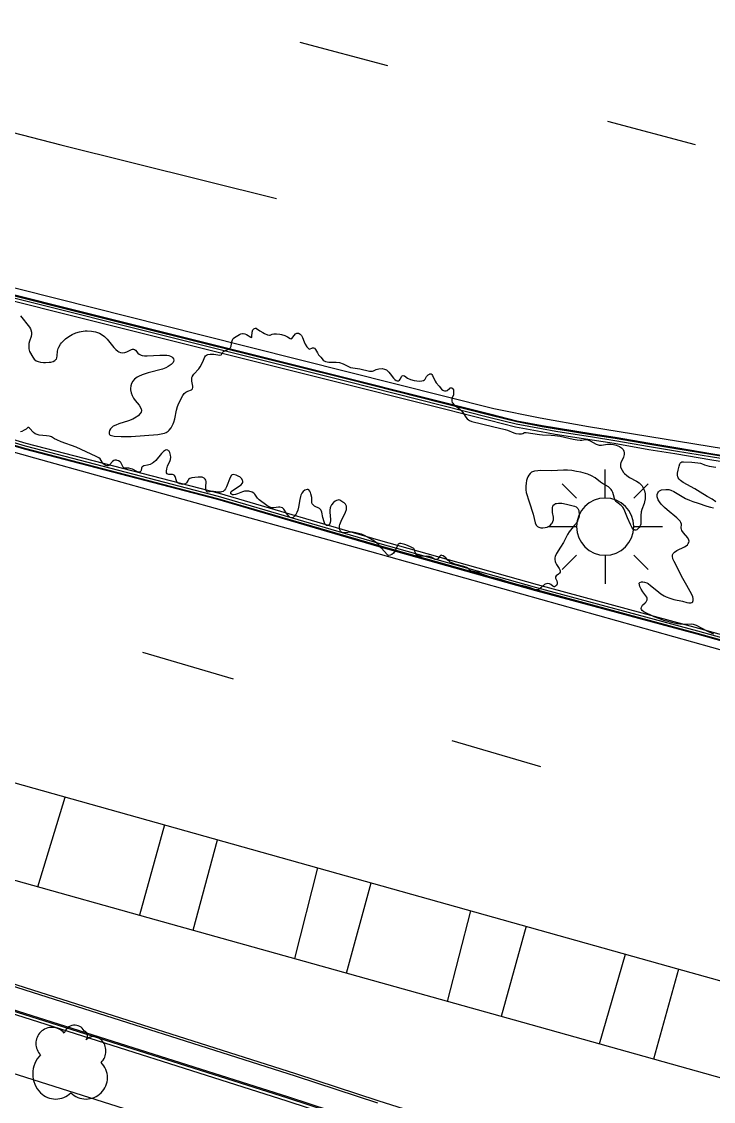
# Model space of a CAD drawing. Header units: metres. Extents: x 585772 to 587013, y 4140825 to 4141582.
# Drawn here: x 585864.33 to 585880.2, y 4140919.43 to 4140944.21 of the extents above; entities that cross this region are included whole.
import ezdxf

# ---------------------------------------------------------------- set-up
doc = ezdxf.new("R2010")
doc.units = ezdxf.units.M
doc.header["$MEASUREMENT"] = 0
for name, color, linetype, lineweight in [('BACK_OF_CURB', 5, 'Continuous', 30), ('BOTTOM_OF_CURB', 3, 'Continuous', 30), ('FOOT_PATH', 2, 'Continuous', 30), ('GUTTER', 30, 'Continuous', 30), ('LIGHT_POLE', 5, 'Continuous', 30), ('PAINT_STRIPE', 4, 'Continuous', 30), ('SINGLE_TREE', 3, 'Continuous', 30), ('TOP_OF_CURB', 1, 'Continuous', 30)]:
    doc.layers.add(name, color=color, linetype=linetype, lineweight=lineweight)
doc.layers.add('PAVED_ROAD', color=140, linetype='Continuous', lineweight=30, true_color=0x38a9ff)
doc.layers.add('SHRUBLINE', color=71, linetype='Continuous', lineweight=30, true_color=0xc6ff6b)

# ---------------------------------------------------------------- blocks, each defined once
blk = doc.blocks.new('SYM205')
at = {"color": 0, "linetype": 'ByBlock', "lineweight": -2}
for p, q in [((0, 0.25), (0, 0.5)), ((-0.25, 0.25), (-0.375, 0.375)), ((0.25, 0.25), (0.375, 0.375)), ((0.25, 0), (0.5, 0)), ((-0.25, -0.25), (-0.375, -0.375)), ((0, -0.25), (0, -0.5)), ((0.25, -0.25), (0.375, -0.375))]:
    blk.add_line(p, q, dxfattribs=at)
at = {"color": 0, "linetype": 'ByBlock', "lineweight": -2, "flags": 128}
blk.add_lwpolyline([(-0.5, 0), (-0.25, 0, 1), (0.25, 0, 1), (-0.25, 0)], format="xyb", dxfattribs=at)
blk = doc.blocks.new('SYM205_1')
at = {"layer": 'LIGHT_POLE', "xscale": 26.246667, "yscale": 26.246667, "zscale": 26.246667}
blk.add_blockref('SYM205', (0, 0), dxfattribs=at)
blk = doc.blocks.new('SYM003')
at = {"layer": 'LIGHT_POLE', "xscale": 0.5, "yscale": 0.5, "zscale": 0.5}
blk.add_blockref('SYM205_1', (0, 0), dxfattribs=at)
blk = doc.blocks.new('SYM217')
at = {"layer": 'SINGLE_TREE'}
for centre, radius, start, end in [((-3.999317, 4.740554), 3.690935, 39.734283, 135.000043), ((1.220457, 6.480478), 2.460623, 27.885514, 165.419776), ((2.960383, 6.480475), 1.230312, 314.999957, 69.295265), ((-3.999321, 4.74055), 3.690935, 134.999957, 225.000043), ((5.570268, 3.870591), 2.460623, 44.999957, 135.000043), ((4.70031, 3.000626), 3.690935, 314.999957, 45.000043), ((-2.259399, -2.219148), 6.151558, 134.999957, 225.000043), ((3.830349, -3.08911), 4.921246, 314.999957, 45.000043), ((-3.129355, -3.089116), 4.921246, 224.999957, 315.000043), ((3.830344, -3.089116), 4.921246, 224.999957, 315.000043)]:
    blk.add_arc(centre, radius, start, end, dxfattribs=at)
blk = doc.blocks.new('SYM007')
at = {"layer": 'SINGLE_TREE', "xscale": 0.5, "yscale": 0.5, "zscale": 0.5}
blk.add_blockref('SYM217', (0, 0), dxfattribs=at)

msp = doc.modelspace()

# ---------------------------------------------------------------- linework, layer by layer
at = {"layer": 'BACK_OF_CURB'}
for points in [[(585880.705419, 4140934.061713, -18.423), (585880.163192, 4140934.149154, -18.425), (585879.316234, 4140934.290464, -18.426), (585878.717541, 4140934.388381, -18.426571), (585877.924224, 4140934.527681, -18.424), (585877.415764, 4140934.604477, -18.422), (585876.572234, 4140934.738885, -18.417), (585876.245528, 4140934.79721, -18.417), (585875.662521, 4140934.907425, -18.417), (585875.063123, 4140935.05465, -18.417311), (585871.774569, 4140935.886859, -18.419337), (585867.096724, 4140937.055564, -18.425), (585862.418702, 4140938.224314, -18.367), (585857.740681, 4140939.393064, -18.418), (585853.062621, 4140940.561823, -18.4561), (585852.18918, 4140940.780653, -18.465944), (585849.24525, 4140941.51822, -18.471888), (585848.408723, 4140941.714244, -18.475673)], [(585846.79486, 4140939.601705, -18.291172), (585851.19134, 4140938.281266, -18.278086), (585855.656567, 4140937.086242, -18.261), (585860.077193, 4140935.840058, -18.241457), (585864.428509, 4140934.541075, -18.222294), (585868.858419, 4140933.387434, -18.20482), (585872.509483, 4140932.320944, -18.193495), (585876.155818, 4140931.293037, -18.181), (585879.85454, 4140930.296945, -18.164), (585883.534473, 4140929.270841, -18.146427)], [(585872.306926, 4140918.821679, -18.570042), (585870.418368, 4140919.441492, -18.581733), (585864.217153, 4140921.412086, -18.619082), (585859.243736, 4140923.011395, -18.647206), (585854.79464, 4140924.417441, -18.669323), (585851.92062, 4140925.338187, -18.685), (585848.998235, 4140926.270165, -18.702), (585846.747426, 4140926.997067, -18.712702)]]:
    msp.add_polyline3d(points, dxfattribs=at)
at = {"layer": 'BOTTOM_OF_CURB'}
for points in [[(585880.724404, 4140934.180202, -18.573), (585880.182619, 4140934.267571, -18.575), (585879.335792, 4140934.40886, -18.576), (585878.737603, 4140934.506694, -18.576571), (585877.943564, 4140934.646121, -18.574), (585877.434166, 4140934.723058, -18.572), (585876.592222, 4140934.857214, -18.567), (585876.267219, 4140934.915235, -18.567), (585875.687997, 4140935.024735, -18.567), (585875.092155, 4140935.171086, -18.567311), (585871.803832, 4140936.003236, -18.569337), (585867.125811, 4140937.171986, -18.575), (585862.447789, 4140938.340735, -18.517), (585857.769767, 4140939.509485, -18.568), (585853.091746, 4140940.678235, -18.599039), (585849.273522, 4140941.634846, -18.621888), (585848.437106, 4140941.830844, -18.625673)], [(585846.762628, 4140939.486091, -18.441172), (585851.158562, 4140938.165815, -18.428086), (585855.624775, 4140936.970527, -18.411), (585860.043748, 4140935.724809, -18.391457), (585864.396214, 4140934.425482, -18.372294), (585868.826468, 4140933.271752, -18.35482), (585872.476379, 4140932.205599, -18.343495), (585876.123935, 4140931.177348, -18.331), (585879.822822, 4140930.181211, -18.314), (585883.502033, 4140929.155309, -18.296427)], [(585846.777726, 4140927.092367, -18.862702), (585849.028793, 4140926.365382, -18.852), (585851.951066, 4140925.43344, -18.835), (585854.824962, 4140924.512733, -18.819323), (585859.27411, 4140923.10667, -18.797206), (585864.247603, 4140921.507338, -18.769082), (585870.449103, 4140919.536653, -18.731733), (585872.337663, 4140918.916839, -18.720042)]]:
    msp.add_polyline3d(points, dxfattribs=at)
at = {"layer": 'FOOT_PATH'}
msp.add_polyline3d([(585809.025286, 4140938.70878, -18.315223), (585808.686996, 4140937.429783, -18.305286), (585810.852172, 4140936.866689, -18.328053), (585816.379588, 4140935.242917, -18.394279), (585818.274694, 4140934.662041, -18.417296), (585822.153612, 4140933.361121, -18.466511), (585829.080324, 4140931.259985, -18.559), (585833.310039, 4140929.879397, -18.608), (585842.184778, 4140927.109396, -18.68), (585848.012732, 4140925.209448, -18.655), (585852.391636, 4140923.797598, -18.622236), (585862.006147, 4140920.755942, -18.559463), (585870.221631, 4140918.147548, -18.507298), (585879.682543, 4140915.117615, -18.452666), (585889.889905, 4140911.862795, -18.392945), (585904.64993, 4140907.224992, -18.300933), (585912.53133, 4140904.876484, -18.202647)], dxfattribs=at)
at = {"layer": 'GUTTER'}
msp.add_polyline3d([(585846.932024, 4140927.57766, -18.834539), (585849.184402, 4140926.850252, -18.823), (585852.106108, 4140925.918491, -18.804662), (585854.979369, 4140924.997987, -18.7867), (585859.428782, 4140923.591841, -18.762329), (585864.402659, 4140921.992385, -18.737696), (585870.605613, 4140920.021238, -18.702), (585872.494184, 4140919.401421, -18.688)], dxfattribs=at)
at = {"layer": 'PAINT_STRIPE'}
for p, q in [((585864.702325, 4140924.356974, -18.644644), (585865.32561, 4140926.418158, -18.59451)), ((585867.606111, 4140925.779023, -18.580307), (585867.035021, 4140923.704654, -18.630313)), ((585868.262322, 4140923.36132, -18.62258), (585868.819894, 4140925.438847, -18.572747)), ((585871.120781, 4140924.793998, -18.558417), (585870.58611, 4140922.711202, -18.607869)), ((585871.779291, 4140922.377389, -18.600316), (585872.349846, 4140924.449276, -18.550857)), ((585874.097493, 4140921.728833, -18.58564), (585874.632479, 4140923.808502, -18.537015)), ((585877.588615, 4140920.752133, -18.562761), (585878.184166, 4140922.811484, -18.515477)), ((585879.3975, 4140922.471169, -18.508024), (585878.823072, 4140920.406774, -18.5544))]:
    msp.add_line(p, q, dxfattribs=at)
at = {"layer": 'PAINT_STRIPE', "extrusion": (-0.000464331, 0.000124658, 1), "elevation": 225.44452, "flags": 128}
msp.add_lwpolyline([(585870.642311, 4140943.745046), (585872.651159, 4140943.205735)], dxfattribs=at)
at = {"layer": 'PAINT_STRIPE', "extrusion": (-0.006965, 0.00187, 0.999974), "elevation": 3643.608943, "flags": 128}
msp.add_lwpolyline([(585863.425572, 4140942.356634), (585865.434475, 4140941.817322)], dxfattribs=at)
at = {"layer": 'PAINT_STRIPE', "extrusion": (-0.002654, 0.000783009, 0.999996), "elevation": 1669.206607, "flags": 128}
msp.add_lwpolyline([(585867.078672, 4140929.087202), (585864.99873, 4140929.700925)], dxfattribs=at)
at = {"layer": 'PAINT_STRIPE', "extrusion": (-0.003159, 0.000925789, 0.999995), "elevation": 1964.212831, "flags": 128}
msp.add_lwpolyline([(585873.261585, 4140927.070153), (585871.221132, 4140927.668072)], dxfattribs=at)
at = {"layer": 'PAINT_STRIPE', "extrusion": (-0.004086, -0.014761, 0.999883), "elevation": -63537.590464, "flags": 128}
msp.add_lwpolyline([(585870.930314, 4140436.672873), (585870.357775, 4140434.60465)], dxfattribs=at)
at = {"layer": 'PAINT_STRIPE'}
for points in [[(585815.241685, 4140953.978679, -18.674), (585824.294077, 4140951.707671, -18.703128), (585833.346469, 4140949.436663, -18.734), (585840.024886, 4140947.772795, -18.739), (585846.703302, 4140946.108927, -18.714), (585853.381719, 4140944.445059, -18.695685), (585865.229212, 4140941.383647, -18.667131), (585870.175018, 4140940.152118, -18.656)], [(585842.843616, 4140943.448684, -18.659), (585850.246533, 4140941.59787, -18.627), (585857.64945, 4140939.747056, -18.608085), (585868.448154, 4140937.021112, -18.583871), (585875.159675, 4140935.334538, -18.571), (585876.225435, 4140935.117892, -18.569746), (585877.330071, 4140934.924293, -18.570341), (585885.968098, 4140933.512201, -18.569913)], [(585811.142451, 4140941.61939, -18.466), (585817.924361, 4140939.711093, -18.542), (585824.706272, 4140937.802795, -18.629), (585832.175348, 4140935.703077, -18.673), (585839.644425, 4140933.603359, -18.718), (585846.356396, 4140931.728372, -18.707), (585853.068367, 4140929.853385, -18.672), (585862.420225, 4140927.232424, -18.612606), (585871.772083, 4140924.611464, -18.554361), (585879.164372, 4140922.536324, -18.509533), (585886.448674, 4140920.500508, -18.462372), (585893.732976, 4140918.464693, -18.414), (585906.279055, 4140914.953333, -18.344), (585912.448426, 4140913.221601, -18.389), (585914.441435, 4140912.660394, -18.409)], [(585881.030696, 4140929.607024, -18.315712), (585872.318894, 4140932.050762, -18.35397), (585864.631368, 4140934.192658, -18.381618), (585858.552993, 4140935.910562, -18.402455), (585851.306019, 4140937.92549, -18.420799), (585844.059044, 4140939.940418, -18.437929)], [(585913.859097, 4140910.626164, -18.378), (585901.970732, 4140913.929448, -18.384), (585893.197288, 4140916.384656, -18.455), (585884.423845, 4140918.839863, -18.516465), (585875.828337, 4140921.244601, -18.574683), (585867.232829, 4140923.649338, -18.629097), (585858.711294, 4140926.032321, -18.681451), (585850.189758, 4140928.415304, -18.738), (585841.668222, 4140930.798286, -18.793), (585833.146687, 4140933.181269, -18.736), (585824.625151, 4140935.564252, -18.648), (585817.558816, 4140937.553306, -18.550162), (585810.492481, 4140939.54236, -18.454)]]:
    msp.add_polyline3d(points, dxfattribs=at)
at = {"layer": 'PAVED_ROAD'}
for points in [[(585880.727846, 4140934.201688, -18.572), (585880.186142, 4140934.289044, -18.575), (585879.339339, 4140934.430329, -18.575), (585878.741241, 4140934.528148, -18.577), (585877.947071, 4140934.667598, -18.574), (585877.437503, 4140934.744561, -18.572), (585876.595846, 4140934.878671, -18.567), (585876.271152, 4140934.936637, -18.567), (585875.692616, 4140935.046006, -18.568), (585875.097419, 4140935.1922, -18.567735), (585871.809139, 4140936.024339, -18.56788), (585867.131085, 4140937.193097, -18.572422), (585862.453063, 4140938.361846, -18.581002), (585857.775042, 4140939.530596, -18.593671), (585853.097027, 4140940.699344, -18.609985), (585849.278649, 4140941.655994, -18.623888), (585848.442253, 4140941.851987, -18.62784)], [(585846.756783, 4140939.465126, -18.441928), (585851.152618, 4140938.144881, -18.430086), (585855.61901, 4140936.949545, -18.414581), (585860.037684, 4140935.703911, -18.396), (585864.390358, 4140934.404522, -18.377043), (585868.820675, 4140933.250775, -18.357532), (585872.470376, 4140932.184683, -18.344991), (585876.118154, 4140931.156369, -18.33), (585879.81707, 4140930.160225, -18.313), (585883.496151, 4140929.134359, -18.297)], [(585874.904764, 4140918.68878, -18.65), (585872.509858, 4140919.449947, -18.67), (585870.621286, 4140920.069764, -18.683612), (585864.418186, 4140922.040958, -18.720986), (585859.44427, 4140923.640426, -18.747593), (585854.994831, 4140925.046581, -18.771622), (585852.121634, 4140925.967064, -18.78941), (585849.199985, 4140926.898807, -18.81), (585846.947475, 4140927.626257, -18.825)]]:
    msp.add_polyline3d(points, dxfattribs=at)
at = {"layer": 'SHRUBLINE'}
for points in [[(585864.306478, 4140937.463454, -18.373), (585864.50715, 4140937.201616, -18.345), (585864.534067, 4140937.158356, -18.342329), (585864.54428, 4140937.135429, -18.343), (585864.557205, 4140937.086919, -18.34), (585864.559003, 4140937.036133, -18.335), (585864.548527, 4140936.984542, -18.329), (585864.509176, 4140936.879582, -18.318493), (585864.496374, 4140936.825035, -18.31041), (585864.493101, 4140936.77129, -18.304), (585864.498411, 4140936.703744, -18.299), (585864.51388, 4140936.64483, -18.295), (585864.584193, 4140936.508693, -18.288), (585864.616023, 4140936.466002, -18.288), (585864.664684, 4140936.430621, -18.284), (585864.708282, 4140936.411631, -18.285), (585864.76239, 4140936.397368, -18.289), (585864.833082, 4140936.389267, -18.289), (585864.87486, 4140936.388385, -18.292), (585864.95873, 4140936.393473, -18.297), (585864.997663, 4140936.399232, -18.299), (585865.055098, 4140936.414085, -18.304), (585865.091468, 4140936.431754, -18.307), (585865.117276, 4140936.454547, -18.307), (585865.126686, 4140936.468042, -18.309), (585865.139452, 4140936.499586, -18.313), (585865.146318, 4140936.543189, -18.317), (585865.155377, 4140936.647548, -18.327), (585865.170057, 4140936.708832, -18.335), (585865.183003, 4140936.742169, -18.339), (585865.219811, 4140936.808507, -18.349), (585865.243757, 4140936.841086, -18.354), (585865.302824, 4140936.903991, -18.363), (585865.337314, 4140936.93379, -18.367), (585865.412952, 4140936.988519, -18.376), (585865.492973, 4140937.034647, -18.384), (585865.573359, 4140937.070149, -18.391), (585865.6556, 4140937.095025, -18.397), (585865.698312, 4140937.103637, -18.4), (585865.788553, 4140937.11349, -18.405), (585865.835873, 4140937.114646, -18.406), (585865.932219, 4140937.108715, -18.409), (585866.027047, 4140937.090809, -18.411), (585866.117071, 4140937.058764, -18.412), (585866.175214, 4140937.026595, -18.411), (585866.232907, 4140936.983332, -18.408), (585866.29105, 4140936.926876, -18.403795), (585866.447891, 4140936.736219, -18.382), (585866.492892, 4140936.687059, -18.375), (585866.537514, 4140936.647796, -18.371), (585866.559604, 4140936.633161, -18.37), (585866.599833, 4140936.616133, -18.37), (585866.639035, 4140936.610371, -18.371), (585866.695076, 4140936.617559, -18.376), (585866.746661, 4140936.636481, -18.382), (585866.85165, 4140936.685804, -18.396), (585866.876251, 4140936.692333, -18.399), (585866.898376, 4140936.692882, -18.4), (585866.918654, 4140936.68641, -18.4), (585866.938679, 4140936.671034, -18.399), (585866.996847, 4140936.604042, -18.391), (585867.028558, 4140936.576926, -18.389), (585867.068644, 4140936.555748, -18.388), (585867.092453, 4140936.548529, -18.388), (585867.146561, 4140936.540475, -18.389), (585867.206714, 4140936.539051, -18.393), (585867.497553, 4140936.55831, -18.412), (585867.606511, 4140936.559543, -18.419), (585867.659142, 4140936.55679, -18.421), (585867.705403, 4140936.549789, -18.423), (585867.745612, 4140936.536522, -18.423), (585867.776477, 4140936.517876, -18.422), (585867.798585, 4140936.496044, -18.419), (585867.813649, 4140936.46994, -18.416), (585867.819223, 4140936.440462, -18.411), (585867.812858, 4140936.408512, -18.406), (585867.804527, 4140936.391902, -18.403), (585867.792849, 4140936.375086, -18.4), (585867.760451, 4140936.341586, -18.388454), (585867.692999, 4140936.294475, -18.373488), (585867.638373, 4140936.267347, -18.365), (585867.559839, 4140936.23909, -18.353), (585867.234072, 4140936.155188, -18.309), (585867.096559, 4140936.108841, -18.288), (585867.014011, 4140936.070888, -18.273), (585866.977608, 4140936.049527, -18.266), (585866.922977, 4140936.007422, -18.253836), (585866.881207, 4140935.960269, -18.241401), (585866.851901, 4140935.908419, -18.226), (585866.834657, 4140935.852221, -18.213), (585866.829081, 4140935.792052, -18.32), (585866.830561, 4140935.760754, -18.313805), (585866.841902, 4140935.696734, -18.308543), (585866.864207, 4140935.632188, -18.30436), (585866.897227, 4140935.568767, -18.304), (585866.93214, 4140935.518659, -18.302), (585867.024169, 4140935.408688, -18.296185), (585867.059748, 4140935.356166, -18.291), (585867.073976, 4140935.321487, -18.289), (585867.077322, 4140935.304153, -18.288), (585867.077747, 4140935.286781, -18.287), (585867.069261, 4140935.251927, -18.283), (585867.049335, 4140935.217325, -18.281), (585867.001221, 4140935.167056, -18.275), (585866.959142, 4140935.135408, -18.271553), (585866.884702, 4140935.09206, -18.27), (585866.785006, 4140935.049195, -18.268119), (585866.562751, 4140934.979827, -18.258592), (585866.487529, 4140934.953523, -18.253), (585866.433029, 4140934.926563, -18.25), (585866.396501, 4140934.899388, -18.247), (585866.37026, 4140934.870721, -18.243), (585866.346535, 4140934.827798, -18.24), (585866.336568, 4140934.788909, -18.237), (585866.337086, 4140934.754851, -18.234), (585866.34605, 4140934.73711, -18.234), (585866.364118, 4140934.72283, -18.234), (585866.393182, 4140934.711573, -18.234), (585866.451883, 4140934.700543, -18.234), (585866.612933, 4140934.690582, -18.238), (585866.839811, 4140934.694561, -18.243), (585867.45251, 4140934.738818, -18.260435), (585867.53447, 4140934.748572, -18.262565), (585867.604966, 4140934.765747, -18.266), (585867.647176, 4140934.784734, -18.266), (585867.692061, 4140934.816684, -18.263687), (585867.71578, 4140934.839484, -18.265), (585867.758945, 4140934.893075, -18.271), (585867.777966, 4140934.922805, -18.274), (585867.809823, 4140934.985477, -18.28), (585867.824209, 4140935.022771, -18.284), (585867.845479, 4140935.097612, -18.29), (585867.885079, 4140935.294437, -18.306), (585867.907049, 4140935.376477, -18.313), (585867.936041, 4140935.453714, -18.32), (585868.024515, 4140935.633622, -18.338), (585868.059938, 4140935.679134, -18.343), (585868.096628, 4140935.709425, -18.347), (585868.14061, 4140935.732662, -18.351), (585868.226164, 4140935.759261, -18.358), (585868.243176, 4140935.77415, -18.36), (585868.248888, 4140935.785027, -18.361), (585868.255017, 4140935.812943, -18.363), (585868.255354, 4140935.846593, -18.366), (585868.237555, 4140935.958977, -18.372), (585868.233206, 4140936.006606, -18.375), (585868.238071, 4140936.043694, -18.378), (585868.244097, 4140936.061847, -18.379), (585868.264243, 4140936.098754, -18.383), (585868.278723, 4140936.118063, -18.386), (585868.395769, 4140936.243399, -18.409378), (585868.428992, 4140936.290154, -18.419), (585868.48621, 4140936.406481, -18.439), (585868.535674, 4140936.520601, -18.454), (585868.549068, 4140936.541966, -18.456), (585868.569773, 4140936.560631, -18.458), (585868.583909, 4140936.56823, -18.459), (585868.604061, 4140936.575227, -18.463), (585868.653323, 4140936.583463, -18.47), (585868.736068, 4140936.583409, -18.478446), (585868.879232, 4140936.561086, -18.489), (585868.905134, 4140936.565098, -18.492), (585868.915538, 4140936.575603, -18.494), (585868.939661, 4140936.620456, -18.5), (585868.960518, 4140936.642228, -18.505), (585868.989961, 4140936.659429, -18.509), (585869.073657, 4140936.692969, -18.517), (585869.101851, 4140936.7102, -18.521), (585869.113214, 4140936.721322, -18.523), (585869.12221, 4140936.734475, -18.525), (585869.134348, 4140936.765503, -18.529), (585869.153638, 4140936.865739, -18.549), (585869.166102, 4140936.906506, -18.554), (585869.174352, 4140936.923088, -18.556), (585869.184309, 4140936.937352, -18.560486), (585869.210319, 4140936.960717, -18.565), (585869.328231, 4140937.031082, -18.579), (585869.359492, 4140937.046687, -18.581), (585869.39416, 4140937.054407, -18.582), (585869.412764, 4140937.054505, -18.582), (585869.45149, 4140937.047486, -18.584), (585869.490795, 4140937.031408, -18.584), (585869.587899, 4140936.966788, -18.582), (585869.602565, 4140936.962635, -18.582), (585869.608544, 4140936.966788, -18.582), (585869.613534, 4140936.984025, -18.583), (585869.619957, 4140937.082814, -18.585), (585869.632116, 4140937.138528, -18.587), (585869.638281, 4140937.149844, -18.587), (585869.653475, 4140937.165218, -18.587), (585869.670357, 4140937.173049, -18.588), (585869.69324, 4140937.176259, -18.588), (585869.707208, 4140937.175199, -18.588), (585869.72031, 4140937.169224, -18.588), (585869.792078, 4140937.118253, -18.587), (585869.862306, 4140937.073909, -18.586), (585869.899871, 4140937.054115, -18.586), (585869.968988, 4140937.024936, -18.585), (585870.017439, 4140937.014415, -18.585), (585870.032107, 4140937.016894, -18.585), (585870.076347, 4140937.036991, -18.586), (585870.118072, 4140937.045286, -18.586), (585870.178762, 4140937.047562, -18.586), (585870.252457, 4140937.040081, -18.587), (585870.291472, 4140937.031665, -18.586), (585870.367064, 4140937.007514, -18.586), (585870.429942, 4140936.978538, -18.585), (585870.492184, 4140936.942068, -18.584), (585870.51581, 4140936.933069, -18.584), (585870.530332, 4140936.937731, -18.584), (585870.57829, 4140937.010741, -18.587), (585870.612937, 4140937.045153, -18.589), (585870.639574, 4140937.059597, -18.59), (585870.653451, 4140937.0625, -18.589), (585870.681433, 4140937.059597, -18.59), (585870.695174, 4140937.054216, -18.59), (585870.721245, 4140937.036656, -18.589), (585870.748401, 4140937.005758, -18.588), (585870.773162, 4140936.962639, -18.587), (585870.811404, 4140936.86271, -18.584), (585870.836113, 4140936.811481, -18.582), (585870.871877, 4140936.751104, -18.58), (585870.899501, 4140936.714535, -18.579), (585870.91707, 4140936.700721, -18.578), (585870.932471, 4140936.697894, -18.579), (585871.000322, 4140936.72897, -18.581), (585871.02827, 4140936.727456, -18.581), (585871.047496, 4140936.715966, -18.581), (585871.068015, 4140936.690966, -18.58), (585871.113613, 4140936.609537, -18.578), (585871.142825, 4140936.568084, -18.576), (585871.193357, 4140936.514096, -18.575), (585871.247493, 4140936.443431, -18.572), (585871.269652, 4140936.425032, -18.571), (585871.300231, 4140936.410802, -18.571), (585871.373575, 4140936.39849, -18.572), (585871.5455, 4140936.394953, -18.575), (585871.624966, 4140936.385867, -18.576), (585871.709403, 4140936.356103, -18.576), (585871.827598, 4140936.294595, -18.575), (585871.873321, 4140936.278094, -18.575), (585872.090794, 4140936.241953, -18.576), (585872.307256, 4140936.190055, -18.577), (585872.34591, 4140936.186954, -18.577), (585872.38032, 4140936.19043, -18.577), (585872.404918, 4140936.200095, -18.578), (585872.461184, 4140936.23197, -18.58), (585872.522345, 4140936.246371, -18.581), (585872.600603, 4140936.247737, -18.582), (585872.65189, 4140936.237761, -18.582), (585872.696463, 4140936.217245, -18.582), (585872.716293, 4140936.203429, -18.582), (585872.752177, 4140936.170008, -18.581), (585872.784541, 4140936.13064, -18.579), (585872.860107, 4140936.026935, -18.577), (585872.891183, 4140935.99533, -18.576), (585872.919652, 4140935.977447, -18.576), (585872.947917, 4140935.969363, -18.576), (585872.974151, 4140935.971118, -18.576), (585872.996524, 4140935.982753, -18.576), (585873.013871, 4140936.003455, -18.578), (585873.053312, 4140936.074261, -18.581), (585873.061923, 4140936.081547, -18.581), (585873.08101, 4140936.087439, -18.581), (585873.11055, 4140936.080269, -18.581), (585873.182496, 4140936.026989, -18.58), (585873.248135, 4140936.000916, -18.579), (585873.33487, 4140935.978683, -18.579), (585873.397509, 4140935.966929, -18.579), (585873.456903, 4140935.961503, -18.579), (585873.507446, 4140935.965041, -18.58), (585873.546419, 4140935.976074, -18.58), (585873.57039, 4140935.990666, -18.581), (585873.583865, 4140936.00666, -18.581), (585873.617623, 4140936.067918, -18.584), (585873.629748, 4140936.08408, -18.584), (585873.656255, 4140936.109428, -18.585), (585873.683194, 4140936.12468, -18.586), (585873.696705, 4140936.128694, -18.586), (585873.709634, 4140936.129773, -18.586), (585873.72655, 4140936.125418, -18.586), (585873.742191, 4140936.112992, -18.586), (585873.757408, 4140936.091219, -18.585), (585873.813259, 4140935.964393, -18.582), (585873.839344, 4140935.920395, -18.581), (585873.906878, 4140935.849178, -18.579), (585873.963554, 4140935.779242, -18.578), (585873.991844, 4140935.752032, -18.578), (585874.003866, 4140935.744735, -18.577), (585874.027083, 4140935.737432, -18.577), (585874.065539, 4140935.739455, -18.578), (585874.094191, 4140935.749274, -18.579), (585874.143136, 4140935.794967, -18.58), (585874.163819, 4140935.806652, -18.581), (585874.185002, 4140935.81101, -18.581), (585874.195156, 4140935.809712, -18.581), (585874.217482, 4140935.794696, -18.581), (585874.233304, 4140935.76244, -18.58), (585874.237998, 4140935.740065, -18.58), (585874.240071, 4140935.689622, -18.578), (585874.233017, 4140935.647673, -18.577), (585874.207728, 4140935.580726, -18.575), (585874.197121, 4140935.536576, -18.573), (585874.197696, 4140935.504133, -18.572), (585874.208812, 4140935.470894, -18.572), (585874.219305, 4140935.454406, -18.571), (585874.2481, 4140935.422512, -18.571), (585874.282399, 4140935.393136, -18.568), (585874.38289, 4140935.317193, -18.567), (585874.41724, 4140935.282807, -18.566), (585874.450027, 4140935.240163, -18.565), (585874.517521, 4140935.138618, -18.563), (585874.550336, 4140935.09826, -18.564), (585874.584396, 4140935.069809, -18.565), (585874.605176, 4140935.057714, -18.566), (585874.657989, 4140935.036682, -18.56552), (585875.130135, 4140934.917249, -18.542662), (585875.424959, 4140934.853963, -18.525399), (585875.478683, 4140934.835592, -18.519702), (585875.621732, 4140934.773405, -18.51022), (585875.668087, 4140934.759865, -18.507744), (585875.734372, 4140934.753129, -18.509679), (585875.793261, 4140934.75607, -18.51569), (585875.823436, 4140934.763283, -18.519746), (585875.865914, 4140934.781558, -18.520293), (585875.906781, 4140934.783012, -18.517582), (585876.21121, 4140934.738997, -18.499106), (585876.279541, 4140934.731784, -18.495313), (585876.474746, 4140934.723064, -18.493), (585876.56098, 4140934.715467, -18.491783), (585876.680368, 4140934.69567, -18.485216), (585876.979595, 4140934.629152, -18.464983), (585877.072788, 4140934.61266, -18.459307), (585877.145883, 4140934.607745, -18.458524), (585877.180993, 4140934.609831, -18.46), (585877.265788, 4140934.621872, -18.460505), (585877.316428, 4140934.617343, -18.457882), (585877.37519, 4140934.594603, -18.453989), (585877.511531, 4140934.513337, -18.436719), (585877.554165, 4140934.496955, -18.431509), (585877.575658, 4140934.492335, -18.432693), (585877.634906, 4140934.493044, -18.438808), (585877.767622, 4140934.517418, -18.446339), (585877.848103, 4140934.518858, -18.447466), (585877.906986, 4140934.510356, -18.444575), (585877.966276, 4140934.494766, -18.437715), (585878.048119, 4140934.459659, -18.426866), (585878.092717, 4140934.42949, -18.417868), (585878.125269, 4140934.394762, -18.406514), (585878.144936, 4140934.356577, -18.393), (585878.15352, 4140934.316405, -18.38), (585878.152936, 4140934.27573, -18.367), (585878.139058, 4140934.217022, -18.348), (585878.123109, 4140934.17984, -18.337), (585878.078011, 4140934.093715, -18.31492), (585878.06722, 4140934.058428, -18.310041), (585878.065542, 4140934.019508, -18.305), (585878.06963, 4140933.995674, -18.299), (585878.077303, 4140933.970506, -18.293), (585878.102394, 4140933.917919, -18.276475), (585878.138806, 4140933.865244, -18.25482), (585878.160628, 4140933.839967, -18.245), (585878.21025, 4140933.79372, -18.228), (585878.273249, 4140933.750679, -18.209), (585878.437008, 4140933.663233, -18.163), (585878.493669, 4140933.625294, -18.146), (585878.518481, 4140933.604145, -18.138), (585878.560902, 4140933.557472, -18.122), (585878.57848, 4140933.53198, -18.115), (585878.606292, 4140933.476763, -18.101), (585878.616496, 4140933.447068, -18.094), (585878.630724, 4140933.374759, -18.079), (585878.633425, 4140933.337257, -18.072), (585878.630933, 4140933.262229, -18.059), (585878.619151, 4140933.190733, -18.047), (585878.608684, 4140933.152173, -18.04), (585878.558702, 4140933.019332, -18.021), (585878.541529, 4140932.962122, -18.016), (585878.532955, 4140932.88127, -18.01), (585878.536631, 4140932.728957, -17.997), (585878.53098, 4140932.681701, -17.994), (585878.524891, 4140932.659466, -17.992), (585878.51621, 4140932.638522, -17.99), (585878.492878, 4140932.601372, -17.986), (585878.465459, 4140932.571935, -17.983), (585878.438597, 4140932.551885, -17.981), (585878.415947, 4140932.542274, -17.979), (585878.397198, 4140932.541678, -17.978), (585878.38105, 4140932.548051, -17.978), (585878.36085, 4140932.564606, -17.978), (585878.325751, 4140932.612981, -17.98), (585878.295954, 4140932.671518, -17.983), (585878.22587, 4140932.826857, -17.991), (585878.170422, 4140932.977894, -17.999), (585878.133177, 4140933.050222, -18.003), (585878.117318, 4140933.071198, -18.004), (585878.079855, 4140933.107141, -18.005), (585877.981296, 4140933.180657, -18.015), (585877.965972, 4140933.196045, -18.016), (585877.943403, 4140933.230245, -18.017), (585877.928799, 4140933.26843, -18.019), (585877.907558, 4140933.352769, -18.023), (585877.890992, 4140933.403045, -18.025), (585877.867366, 4140933.451835, -18.027), (585877.852325, 4140933.474801, -18.028), (585877.814626, 4140933.516133, -18.03), (585877.791646, 4140933.533965, -18.031), (585877.654803, 4140933.613364, -18.034), (585877.609003, 4140933.645757, -18.03637), (585877.48983, 4140933.742915, -18.045492), (585877.405725, 4140933.791063, -18.048), (585877.314888, 4140933.826363, -18.05), (585877.160703, 4140933.869158, -18.056), (585877.061387, 4140933.890372, -18.062), (585876.954938, 4140933.908619, -18.067), (585876.855549, 4140933.91835, -18.076027), (585876.763475, 4140933.918152, -18.088369), (585876.482119, 4140933.904918, -18.130836), (585876.225252, 4140933.908867, -18.170238), (585876.171532, 4140933.907049, -18.178558), (585876.095089, 4140933.896592, -18.187), (585876.049361, 4140933.881844, -18.19), (585876.028704, 4140933.871463, -18.191), (585875.992812, 4140933.843669, -18.192), (585875.964284, 4140933.807589, -18.19), (585875.942274, 4140933.766562, -18.187), (585875.925884, 4140933.724036, -18.184), (585875.914215, 4140933.683458, -18.183207), (585875.902283, 4140933.621916, -18.183367), (585875.896766, 4140933.548365, -18.178513), (585875.896553, 4140933.464904, -18.168), (585875.905656, 4140933.410081, -18.159), (585875.969666, 4140933.192464, -18.124298), (585876.065649, 4140932.911422, -18.07583), (585876.111824, 4140932.706966, -18.045), (585876.136152, 4140932.655444, -18.036), (585876.160769, 4140932.629274, -18.03), (585876.197083, 4140932.609501, -18.023), (585876.24092, 4140932.598663, -18.017), (585876.288971, 4140932.596215, -18.01), (585876.337924, 4140932.601608, -18.005), (585876.38447, 4140932.614295, -18.001), (585876.429478, 4140932.636237, -17.998), (585876.450485, 4140932.651302, -17.997), (585876.484849, 4140932.685972, -18.001324), (585876.498381, 4140932.704803, -18.00377), (585876.518584, 4140932.743521, -18.014674), (585876.530221, 4140932.781065, -18.020453), (585876.533565, 4140932.803324, -18.020394), (585876.532729, 4140932.843715, -18.01969), (585876.510224, 4140932.947809, -18.024), (585876.506229, 4140932.979815, -18.025), (585876.504937, 4140933.011679, -18.026), (585876.509251, 4140933.060239, -18.028), (585876.518647, 4140933.092788, -18.026), (585876.535367, 4140933.120823, -18.024), (585876.561324, 4140933.142326, -18.019), (585876.57828, 4140933.150059, -18.015), (585876.597756, 4140933.155774, -18.007541), (585876.643212, 4140933.161629, -17.985798), (585876.723671, 4140933.158264, -17.951362), (585876.827129, 4140933.140618, -17.910055), (585876.950807, 4140933.111676, -17.860759), (585877.012803, 4140933.093278, -17.837604), (585877.047332, 4140933.076404, -17.826), (585877.062317, 4140933.065596, -17.822), (585877.088861, 4140933.035367, -17.817), (585877.108439, 4140932.993007, -17.815), (585877.114778, 4140932.968873, -17.815), (585877.120422, 4140932.916755, -17.818), (585877.116499, 4140932.862166, -17.823), (585877.110801, 4140932.834472, -17.827), (585877.091417, 4140932.777969, -17.830103), (585877.077519, 4140932.749001, -17.833068), (585877.040777, 4140932.689231, -17.84314), (585877.013846, 4140932.653125, -17.853577), (585876.893477, 4140932.507013, -17.903198), (585876.849255, 4140932.443357, -17.920523), (585876.757521, 4140932.261083, -17.962624), (585876.694433, 4140932.153453, -17.985273), (585876.602043, 4140932.005567, -18.01624), (585876.56577, 4140931.935724, -18.028631), (585876.559111, 4140931.90536, -18.032141), (585876.559736, 4140931.870458, -18.032686), (585876.56747, 4140931.825139, -18.036495), (585876.57503, 4140931.801168, -18.039), (585876.599323, 4140931.753907, -18.047), (585876.66147, 4140931.665782, -18.064178), (585876.675736, 4140931.635654, -18.069804), (585876.682177, 4140931.6068, -18.077599), (585876.679761, 4140931.580071, -18.087931), (585876.666144, 4140931.554451, -18.102346), (585876.6418, 4140931.530851, -18.11659), (585876.593667, 4140931.493928, -18.138), (585876.577742, 4140931.470589, -18.146), (585876.577035, 4140931.451185, -18.152), (585876.579972, 4140931.439397, -18.154), (585876.606108, 4140931.378363, -18.167), (585876.616507, 4140931.344446, -18.174), (585876.616464, 4140931.31221, -18.181187), (585876.604948, 4140931.28414, -18.18733), (585876.59624, 4140931.272301, -18.188491), (585876.575806, 4140931.254269, -18.184958), (585876.553442, 4140931.245031, -18.183), (585876.542289, 4140931.244511, -18.185), (585876.53169, 4140931.246569, -18.186), (585876.511818, 4140931.256637, -18.185), (585876.467511, 4140931.293231, -18.182778), (585876.437783, 4140931.309725, -18.184), (585876.401206, 4140931.316868, -18.187), (585876.372622, 4140931.31377, -18.192), (585876.341437, 4140931.301869, -18.202), (585876.325073, 4140931.291944, -18.209), (585876.238779, 4140931.215519, -18.257), (585876.203692, 4140931.188222, -18.273), (585876.172624, 4140931.173857, -18.283874), (585876.131127, 4140931.171847, -18.29323), (585876.101954, 4140931.178595, -18.296656), (585875.968895, 4140931.22514, -18.308266), (585875.896323, 4140931.246423, -18.310768), (585875.611962, 4140931.311893, -18.318686), (585875.313442, 4140931.409256, -18.322996), (585875.069259, 4140931.472161, -18.327699), (585874.953619, 4140931.509783, -18.329), (585874.801747, 4140931.567335, -18.332), (585874.6491, 4140931.599916, -18.334), (585874.618376, 4140931.618076, -18.334), (585874.570143, 4140931.663874, -18.336), (585874.536695, 4140931.684037, -18.338), (585874.471435, 4140931.707384, -18.338), (585874.265953, 4140931.765414, -18.339), (585874.220855, 4140931.781576, -18.339), (585874.163952, 4140931.808992, -18.339), (585874.141951, 4140931.823168, -18.339), (585874.108144, 4140931.851833, -18.339), (585874.061506, 4140931.907137, -18.338), (585874.033936, 4140931.932017, -18.338), (585874.001031, 4140931.952334, -18.338), (585873.970291, 4140931.964158, -18.338), (585873.950799, 4140931.965186, -18.34), (585873.935739, 4140931.958504, -18.34), (585873.922606, 4140931.945076, -18.34), (585873.88229, 4140931.888263, -18.342), (585873.86224, 4140931.872325, -18.343), (585873.841541, 4140931.867446, -18.342), (585873.81824, 4140931.871024, -18.342), (585873.804232, 4140931.876716, -18.343), (585873.727321, 4140931.920516, -18.341), (585873.68548, 4140931.934667, -18.341), (585873.609509, 4140931.941823, -18.342), (585873.489917, 4140931.939004, -18.346), (585873.454424, 4140931.943341, -18.346), (585873.430469, 4140931.949975, -18.346), (585873.390265, 4140931.966327, -18.346), (585873.377044, 4140931.977711, -18.346), (585873.345615, 4140932.086458, -18.343), (585873.33236, 4140932.109523, -18.342), (585873.323548, 4140932.118089, -18.342), (585873.264662, 4140932.151575, -18.342), (585873.180884, 4140932.189675, -18.343), (585873.116888, 4140932.213907, -18.343), (585873.05907, 4140932.230008, -18.343), (585873.025947, 4140932.234747, -18.343), (585872.998123, 4140932.23351, -18.343), (585872.986408, 4140932.230319, -18.344), (585872.96885, 4140932.219292, -18.344), (585872.951333, 4140932.192687, -18.344), (585872.905153, 4140932.081833, -18.346), (585872.876132, 4140932.034849, -18.347), (585872.858483, 4140932.014598, -18.348), (585872.819732, 4140931.982984, -18.348), (585872.782062, 4140931.965026, -18.349), (585872.755522, 4140931.961636, -18.349), (585872.733028, 4140931.967981, -18.35), (585872.713135, 4140931.982807, -18.35), (585872.655046, 4140932.055666, -18.349), (585872.579183, 4140932.133296, -18.348), (585872.5148, 4140932.211295, -18.347), (585872.470808, 4140932.253427, -18.347), (585872.3853, 4140932.311704, -18.346), (585872.196339, 4140932.416327, -18.346), (585872.126174, 4140932.446851, -18.347), (585872.085817, 4140932.460605, -18.347), (585871.999734, 4140932.483135, -18.343), (585871.957878, 4140932.490831, -18.343), (585871.919394, 4140932.495424, -18.343), (585871.865848, 4140932.495842, -18.344), (585871.767408, 4140932.479895, -18.341805), (585871.714347, 4140932.478271, -18.337008), (585871.6842, 4140932.487143, -18.330275), (585871.670845, 4140932.494987, -18.324924), (585871.648275, 4140932.516838, -18.308146), (585871.63062, 4140932.549832, -18.288516), (585871.62445, 4140932.57029, -18.280908), (585871.618977, 4140932.60905, -18.267798), (585871.621632, 4140932.639842, -18.259734), (585871.632415, 4140932.673236, -18.24559), (585871.662696, 4140932.745613, -18.209389), (585871.761044, 4140932.955154, -18.101199), (585871.78024, 4140933.01368, -18.07), (585871.785685, 4140933.056154, -18.05), (585871.78089, 4140933.09131, -18.036), (585871.775109, 4140933.106804, -18.032651), (585871.757694, 4140933.134946, -18.029608), (585871.7255, 4140933.168496, -18.028892), (585871.701994, 4140933.187453, -18.03181), (585871.651902, 4140933.217957, -18.038431), (585871.627647, 4140933.227921, -18.04313), (585871.595955, 4140933.234359, -18.053395), (585871.580999, 4140933.233998, -18.059449), (585871.551468, 4140933.225961, -18.071), (585871.520572, 4140933.207972, -18.081814), (585871.487189, 4140933.18014, -18.097269), (585871.440166, 4140933.12339, -18.120309), (585871.417399, 4140933.078299, -18.133356), (585871.410111, 4140933.054269, -18.141), (585871.402975, 4140933.004139, -18.159), (585871.403029, 4140932.952309, -18.176), (585871.415504, 4140932.784661, -18.228756), (585871.415012, 4140932.759156, -18.235511), (585871.408842, 4140932.717438, -18.245208), (585871.389335, 4140932.674344, -18.253), (585871.3808, 4140932.664242, -18.257), (585871.36191, 4140932.651118, -18.264), (585871.338614, 4140932.648018, -18.268), (585871.327176, 4140932.650738, -18.269), (585871.306227, 4140932.662854, -18.268), (585871.288388, 4140932.683585, -18.264), (585871.268881, 4140932.731079, -18.251), (585871.242039, 4140932.830407, -18.224), (585871.217009, 4140932.95734, -18.187), (585871.201856, 4140932.993797, -18.177), (585871.190677, 4140933.009777, -18.174), (585871.160223, 4140933.036352, -18.169), (585871.047476, 4140933.095987, -18.162), (585871.01643, 4140933.120127, -18.157), (585870.998202, 4140933.143352, -18.152), (585870.989213, 4140933.176451, -18.143), (585870.990128, 4140933.240986, -18.123), (585870.986498, 4140933.291239, -18.108), (585870.967539, 4140933.379366, -18.082), (585870.95832, 4140933.405299, -18.075), (585870.941854, 4140933.437281, -18.069305), (585870.917571, 4140933.466883, -18.068), (585870.901828, 4140933.47767, -18.065), (585870.877623, 4140933.477192, -18.066), (585870.828446, 4140933.457775, -18.074), (585870.786043, 4140933.425538, -18.083), (585870.759636, 4140933.392053, -18.093), (585870.736828, 4140933.343809, -18.108), (585870.727291, 4140933.313398, -18.114927), (585870.712199, 4140933.246244, -18.136), (585870.682563, 4140933.069138, -18.195), (585870.665869, 4140933.00094, -18.220173), (585870.646141, 4140932.946187, -18.242597), (585870.620237, 4140932.898482, -18.260288), (585870.588484, 4140932.859839, -18.276), (585870.556897, 4140932.835435, -18.285789), (585870.542325, 4140932.828621, -18.288186), (585870.516134, 4140932.824756, -18.287), (585870.493606, 4140932.831965, -18.286), (585870.469655, 4140932.852511, -18.279), (585870.415223, 4140932.919265, -18.26), (585870.341977, 4140933.020924, -18.234), (585870.311535, 4140933.050977, -18.224), (585870.284105, 4140933.065518, -18.221), (585870.254308, 4140933.070651, -18.222), (585870.220629, 4140933.068866, -18.225), (585870.114588, 4140933.053699, -18.239), (585870.067479, 4140933.054981, -18.242), (585870.044065, 4140933.059651, -18.243297), (585869.998402, 4140933.078551, -18.245421), (585869.953618, 4140933.106979, -18.243617), (585869.782053, 4140933.235278, -18.229346), (585869.742347, 4140933.275193, -18.223326), (585869.682569, 4140933.371006, -18.208954), (585869.657815, 4140933.394023, -18.207785), (585869.618664, 4140933.414962, -18.209949), (585869.545358, 4140933.434707, -18.217527), (585869.469675, 4140933.438259, -18.225741), (585869.443547, 4140933.434944, -18.23), (585869.396115, 4140933.422191, -18.237983), (585869.284082, 4140933.376619, -18.250879), (585869.233471, 4140933.36193, -18.255424), (585869.188784, 4140933.355337, -18.256), (585869.170559, 4140933.355859, -18.258), (585869.142273, 4140933.366471, -18.26), (585869.131814, 4140933.378085, -18.259), (585869.125474, 4140933.396625, -18.256), (585869.126663, 4140933.410102, -18.253), (585869.139704, 4140933.428298, -18.244), (585869.192426, 4140933.471268, -18.226), (585869.362837, 4140933.578862, -18.176), (585869.392578, 4140933.609454, -18.166), (585869.403279, 4140933.633424, -18.159), (585869.403898, 4140933.663502, -18.153), (585869.399368, 4140933.681097, -18.15), (585869.381125, 4140933.717031, -18.144), (585869.367837, 4140933.734308, -18.142), (585869.333989, 4140933.764825, -18.139), (585869.313945, 4140933.777123, -18.139), (585869.249053, 4140933.802454, -18.142), (585869.179781, 4140933.815962, -18.147), (585869.160558, 4140933.815153, -18.149), (585869.147128, 4140933.806515, -18.152), (585869.116226, 4140933.749903, -18.168), (585869.03248, 4140933.535116, -18.233), (585869.007995, 4140933.488567, -18.247), (585868.982084, 4140933.456388, -18.259), (585868.950925, 4140933.432615, -18.268), (585868.914154, 4140933.418219, -18.275), (585868.893551, 4140933.41484, -18.278), (585868.848307, 4140933.415318, -18.282), (585868.730554, 4140933.430453, -18.29), (585868.683832, 4140933.429521, -18.294), (585868.604881, 4140933.417011, -18.305), (585868.587986, 4140933.419014, -18.307), (585868.581526, 4140933.422775, -18.306), (585868.564447, 4140933.450236, -18.301), (585868.554487, 4140933.48695, -18.292), (585868.551837, 4140933.509845, -18.286), (585868.552903, 4140933.555095, -18.273), (585868.561174, 4140933.638333, -18.25), (585868.560891, 4140933.658327, -18.245), (585868.554705, 4140933.690924, -18.237), (585868.541628, 4140933.715305, -18.232), (585868.520158, 4140933.735102, -18.228), (585868.489156, 4140933.749659, -18.227), (585868.469722, 4140933.754768, -18.228), (585868.414837, 4140933.760542, -18.232), (585868.378936, 4140933.76032, -18.235), (585868.303843, 4140933.753611, -18.242), (585868.23518, 4140933.740318, -18.252), (585868.191416, 4140933.72542, -18.26), (585868.159057, 4140933.704054, -18.268), (585868.146579, 4140933.688587, -18.273), (585868.113216, 4140933.630431, -18.291), (585868.089437, 4140933.608794, -18.299), (585868.074652, 4140933.600777, -18.302), (585868.057759, 4140933.595254, -18.305), (585868.018407, 4140933.592523, -18.309), (585867.957121, 4140933.605172, -18.315216), (585867.924253, 4140933.621223, -18.316), (585867.900723, 4140933.643068, -18.313), (585867.883841, 4140933.673297, -18.307), (585867.850116, 4140933.773679, -18.28), (585867.835345, 4140933.796221, -18.275), (585867.825969, 4140933.80501, -18.273), (585867.814998, 4140933.811663, -18.273), (585867.790916, 4140933.817991, -18.273), (585867.707146, 4140933.818707, -18.281), (585867.683407, 4140933.823283, -18.282), (585867.665711, 4140933.835142, -18.281), (585867.654955, 4140933.855044, -18.276), (585867.650619, 4140933.896635, -18.266), (585867.658613, 4140933.947482, -18.252), (585867.679709, 4140934.009071, -18.233), (585867.73537, 4140934.137098, -18.194), (585867.743291, 4140934.163323, -18.187), (585867.75092, 4140934.213609, -18.177), (585867.748673, 4140934.260352, -18.165), (585867.731333, 4140934.322578, -18.148404), (585867.712708, 4140934.354223, -18.136708), (585867.701854, 4140934.365915, -18.133), (585867.680412, 4140934.378995, -18.132), (585867.657034, 4140934.382499, -18.133), (585867.632283, 4140934.377468, -18.136), (585867.60672, 4140934.364944, -18.142), (585867.580907, 4140934.345965, -18.149), (585867.538553, 4140934.30332, -18.161672), (585867.407127, 4140934.143325, -18.199735), (585867.357654, 4140934.097463, -18.209798), (585867.332701, 4140934.079004, -18.216), (585867.279867, 4140934.050381, -18.231), (585867.220288, 4140934.03262, -18.243), (585867.133967, 4140934.014629, -18.255), (585867.107443, 4140934.003128, -18.262), (585867.097445, 4140933.995655, -18.265), (585867.089397, 4140933.986809, -18.269), (585867.078479, 4140933.964321, -18.278), (585867.068697, 4140933.914732, -18.301), (585867.06099, 4140933.893025, -18.309), (585867.046641, 4140933.87931, -18.315), (585867.036643, 4140933.876074, -18.317), (585867.012559, 4140933.875911, -18.32349), (585866.971299, 4140933.888248, -18.329661), (585866.873146, 4140933.94163, -18.340977), (585866.846261, 4140933.952135, -18.341), (585866.790169, 4140933.964875, -18.339), (585866.709809, 4140933.96762, -18.34), (585866.677538, 4140933.975318, -18.339), (585866.660148, 4140933.990769, -18.335), (585866.624114, 4140934.06233, -18.32), (585866.602421, 4140934.093056, -18.313), (585866.587998, 4140934.107147, -18.31), (585866.55585, 4140934.129671, -18.305), (585866.522877, 4140934.1441, -18.303), (585866.504324, 4140934.148644, -18.302), (585866.470868, 4140934.148846, -18.302), (585866.442121, 4140934.138152, -18.305), (585866.417725, 4140934.118427, -18.31), (585866.356166, 4140934.049229, -18.327), (585866.328729, 4140934.028975, -18.332), (585866.304619, 4140934.01917, -18.334), (585866.291423, 4140934.017398, -18.335), (585866.262907, 4140934.022573, -18.334), (585866.233818, 4140934.038033, -18.331), (585866.196378, 4140934.071279, -18.324), (585866.178198, 4140934.098818, -18.32), (585866.156395, 4140934.142543, -18.31), (585866.129991, 4140934.174957, -18.305), (585866.099748, 4140934.198837, -18.3), (585866.039234, 4140934.233323, -18.293), (585865.579979, 4140934.443003, -18.255), (585865.238629, 4140934.570814, -18.23), (585865.139552, 4140934.61181, -18.221), (585865.082126, 4140934.64012, -18.214), (585865.012257, 4140934.68325, -18.205), (585864.989441, 4140934.692752, -18.205139), (585864.963528, 4140934.699459, -18.209368), (585864.898739, 4140934.708646, -18.227502), (585864.731508, 4140934.722189, -18.269382), (585864.686573, 4140934.733336, -18.280415), (585864.66477, 4140934.742078, -18.284), (585864.643507, 4140934.753468, -18.285), (585864.603022, 4140934.784138, -18.289), (585864.510422, 4140934.88184, -18.294861), (585864.490122, 4140934.896547, -18.293406), (585864.474434, 4140934.89458, -18.291385), (585864.432536, 4140934.86174, -18.29028), (585864.390569, 4140934.834219, -18.293), (585864.33649, 4140934.806923, -18.296554), (585864.305457, 4140934.794912, -18.296265)], [(585880.055726, 4140933.315284, -18.311), (585879.895653, 4140933.416001, -18.33), (585879.773211, 4140933.488723, -18.343), (585879.503599, 4140933.63706, -18.369), (585879.442647, 4140933.682353, -18.377), (585879.413261, 4140933.713476, -18.384), (585879.392992, 4140933.746272, -18.391), (585879.385579, 4140933.765723, -18.396), (585879.378256, 4140933.80676, -18.406), (585879.378864, 4140933.850287, -18.417), (585879.389198, 4140933.919313, -18.435), (585879.410819, 4140934.011905, -18.46), (585879.429026, 4140934.062741, -18.473), (585879.439268, 4140934.081729, -18.478), (585879.451584, 4140934.096334, -18.483), (585879.475401, 4140934.108055, -18.487), (585879.510637, 4140934.111001, -18.489), (585879.702891, 4140934.101556, -18.495), (585879.840582, 4140934.090077, -18.498), (585879.903565, 4140934.078791, -18.498), (585879.928958, 4140934.070555, -18.497), (585879.991075, 4140934.042832, -18.493), (585880.102534, 4140934.013339, -18.49), (585880.251, 4140933.985342, -18.489)], [(585880.210904, 4140930.154367, -18.286), (585880.156717, 4140930.178064, -18.285), (585880.052893, 4140930.228101, -18.283), (585879.811457, 4140930.352437, -18.279), (585879.742072, 4140930.380758, -18.279), (585879.689077, 4140930.38786, -18.28), (585879.509594, 4140930.381095, -18.273092), (585879.42865, 4140930.383794, -18.266524), (585879.365712, 4140930.392612, -18.259588), (585879.301426, 4140930.407213, -18.252973), (585879.060677, 4140930.472693, -18.239848), (585878.943562, 4140930.511732, -18.230236), (585878.837628, 4140930.556821, -18.217924), (585878.60536, 4140930.668201, -18.184148), (585878.567282, 4140930.695615, -18.175585), (585878.550875, 4140930.720635, -18.167), (585878.545054, 4140930.748143, -18.156), (585878.549151, 4140930.775954, -18.144), (585878.563925, 4140930.804024, -18.132), (585878.575535, 4140930.818107, -18.126), (585878.633175, 4140930.875161, -18.1), (585878.653651, 4140930.899746, -18.089), (585878.675589, 4140930.939723, -18.071), (585878.680749, 4140930.967255, -18.06), (585878.679559, 4140930.980981, -18.054), (585878.669074, 4140931.008113, -18.043), (585878.577876, 4140931.125995, -17.998), (585878.538373, 4140931.191807, -17.972), (585878.512363, 4140931.248796, -17.949), (585878.499846, 4140931.290782, -17.932), (585878.498349, 4140931.324134, -17.918), (585878.501484, 4140931.330789, -17.915), (585878.514829, 4140931.341808, -17.913989), (585878.547016, 4140931.353138, -17.915539), (585878.577626, 4140931.355712, -17.920786), (585878.618914, 4140931.349892, -17.932435), (585878.671274, 4140931.33081, -17.949), (585878.699473, 4140931.316012, -17.960716), (585878.758321, 4140931.275468, -17.979), (585878.897611, 4140931.157491, -18.034), (585878.995956, 4140931.082739, -18.129), (585879.072199, 4140931.03537, -18.191539), (585879.113479, 4140931.013995, -18.22266), (585879.202106, 4140930.978338, -18.272808), (585879.294592, 4140930.952185, -18.32136), (585879.492656, 4140930.909657, -18.413304), (585879.58891, 4140930.884142, -18.456355), (585879.638379, 4140930.876218, -18.47565), (585879.681317, 4140930.877385, -18.492481), (585879.705905, 4140930.884737, -18.505775), (585879.724299, 4140930.899014, -18.52082), (585879.729926, 4140930.908038, -18.531), (585879.736093, 4140930.930735, -18.529), (585879.733444, 4140930.974798, -18.24), (585879.724382, 4140931.009607, -18.237), (585879.709993, 4140931.047768, -18.234203), (585879.667871, 4140931.131397, -18.225838), (585879.587312, 4140931.269382, -18.20295), (585879.499392, 4140931.429846, -18.171647), (585879.296712, 4140931.824982, -18.088671), (585879.271289, 4140931.885711, -18.077967), (585879.259867, 4140931.943232, -18.071952), (585879.263755, 4140931.978297, -18.071), (585879.269989, 4140931.994506, -18.074), (585879.279349, 4140932.00972, -18.078), (585879.306349, 4140932.03744, -18.088), (585879.36224, 4140932.073711, -18.108), (585879.535671, 4140932.158682, -18.168), (585879.572126, 4140932.182476, -18.181), (585879.601465, 4140932.207191, -18.192), (585879.623229, 4140932.23272, -18.2), (585879.636962, 4140932.258954, -18.206), (585879.642205, 4140932.285783, -18.209), (585879.637711, 4140932.31585, -18.208636), (585879.610947, 4140932.365628, -18.202459), (585879.512393, 4140932.48075, -18.18), (585879.477203, 4140932.533687, -18.172), (585879.464157, 4140932.566675, -18.17), (585879.461033, 4140932.582599, -18.17), (585879.461016, 4140932.607667, -18.172), (585879.468346, 4140932.656614, -18.177), (585879.467496, 4140932.678657, -18.178), (585879.454773, 4140932.716658, -18.177), (585879.435207, 4140932.746356, -18.172), (585879.414281, 4140932.770371, -18.167), (585879.357843, 4140932.823986, -18.153), (585879.13685, 4140933.007544, -18.094), (585879.075454, 4140933.062514, -18.078), (585878.998447, 4140933.141547, -18.058), (585878.958886, 4140933.191609, -18.049), (585878.930119, 4140933.239295, -18.043), (585878.920153, 4140933.262173, -18.041), (585878.909253, 4140933.305736, -18.04), (585878.908877, 4140933.345657, -18.043), (585878.911998, 4140933.363967, -18.045), (585878.923583, 4140933.396716, -18.051), (585878.940595, 4140933.423545, -18.058), (585878.963746, 4140933.445616, -18.066), (585878.97782, 4140933.454306, -18.071), (585879.008059, 4140933.465761, -18.081), (585879.105107, 4140933.478191, -18.113), (585879.138807, 4140933.478345, -18.123), (585879.177553, 4140933.472852, -18.135), (585879.223641, 4140933.458664, -18.149), (585879.288003, 4140933.428244, -18.167), (585879.559676, 4140933.27128, -18.243), (585879.647562, 4140933.231527, -18.269), (585879.729928, 4140933.201386, -18.293), (585879.845679, 4140933.163509, -18.327), (585880.047584, 4140933.091597, -18.386), (585880.131777, 4140933.068359, -18.411), (585880.198842, 4140933.056158, -18.432)], [(585880.252989, 4140933.192045, -18.457), (585880.168659, 4140933.249662, -18.434), (585880.055726, 4140933.315284, -18.402)]]:
    msp.add_polyline3d(points, dxfattribs=at)
at = {"layer": 'TOP_OF_CURB'}
for points in [[(585880.716255, 4140934.129344, -18.423), (585880.174281, 4140934.216744, -18.425), (585879.327397, 4140934.358042, -18.426), (585878.728992, 4140934.455912, -18.426571), (585877.935263, 4140934.595285, -18.424), (585877.426267, 4140934.672161, -18.422), (585876.583642, 4140934.806425, -18.417), (585876.257908, 4140934.864577, -18.417), (585875.677062, 4140934.974383, -18.417), (585875.079694, 4140935.12111, -18.417311), (585871.791272, 4140935.953285, -18.419337), (585867.113326, 4140937.122016, -18.425), (585862.435304, 4140938.290765, -18.367), (585857.757283, 4140939.459515, -18.418), (585853.079245, 4140940.628268, -18.4561), (585852.205826, 4140940.847093, -18.465944), (585849.261387, 4140941.584788, -18.471888), (585848.424923, 4140941.780797, -18.475673)], [(585846.776462, 4140939.535715, -18.291172), (585851.172631, 4140938.215369, -18.278086), (585855.638421, 4140937.020194, -18.261), (585860.058104, 4140935.774277, -18.241457), (585864.410076, 4140934.475097, -18.222294), (585868.840182, 4140933.321405, -18.20482), (585872.490588, 4140932.255107, -18.193495), (585876.13762, 4140931.227004, -18.181), (585879.836436, 4140930.230886, -18.164), (585883.515957, 4140929.204898, -18.146427)], [(585872.327982, 4140918.886869, -18.570042), (585870.439423, 4140919.506682, -18.581733), (585864.238013, 4140921.477339, -18.619082), (585859.264544, 4140923.076664, -18.647206), (585854.815412, 4140924.482721, -18.669323), (585851.941477, 4140925.403441, -18.685), (585849.019169, 4140926.335394, -18.702), (585846.768183, 4140927.062352, -18.712702)]]:
    msp.add_polyline3d(points, dxfattribs=at)

# ---------------------------------------------------------------- block references
at = {"layer": 'LIGHT_POLE', "xscale": 0.2, "yscale": 0.2, "zscale": 0.2}
msp.add_blockref('SYM003', (585877.7165, 4140932.6226, -17.8658), dxfattribs=at)
at = {"layer": 'SINGLE_TREE', "xscale": 0.2, "yscale": 0.2, "zscale": 0.2}
msp.add_blockref('SYM007', (585865.4252, 4140920.2894, -18.5067), dxfattribs=at)

doc.saveas('drawing.dxf')
